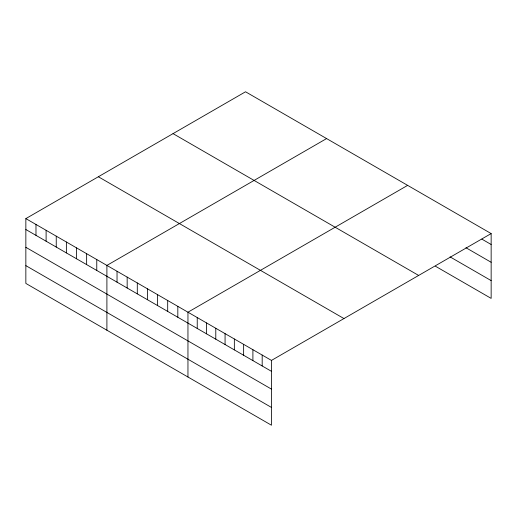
<?xml version="1.0" encoding="UTF-8"?>
<svg xmlns="http://www.w3.org/2000/svg" width="517" height="517" viewBox="0 0 517 517"><rect width="100%" height="100%" fill="white"/><g stroke="black" fill="none" stroke-linecap="round" stroke-linejoin="round"><path stroke-width="0.78" d="M25.85 218.613L271.464 360.414L271.464 425.22L25.85 283.419L25.85 218.613L245.536 91.78L491.15 233.581L491.15 298.387L435.476 266.249M326.589 138.575L106.903 265.408L106.903 330.214M407.642 185.37L187.955 312.203L187.955 377.009M271.464 360.414L491.15 233.581M481.87 239.132L491.15 244.489M465.966 247.733L491.15 262.274M450.061 256.878L491.15 280.602M173.04 133.632L418.654 275.438M98.346 176.756L343.96 318.562M25.85 229.516L271.464 371.322M25.85 247.307L271.464 389.107M25.85 265.635L271.464 407.435M262.184 355.056L262.184 365.965M252.903 349.699L252.903 360.608M243.63 344.348L243.63 355.25M234.35 338.99L234.35 349.893M225.069 333.633L225.069 344.535M215.789 328.276L215.789 339.178M206.516 322.918L206.516 333.82M197.236 317.561L197.236 328.463M177.822 306.355L177.822 317.257M167.689 300.506L167.689 311.408M157.562 294.651L157.562 305.56M147.429 288.803L147.429 299.711M137.296 282.954L137.296 293.863M127.163 277.106L127.163 288.014M117.036 271.257L117.036 282.166M96.769 259.56L96.769 270.462M86.636 253.711L86.636 264.614M76.51 247.856L76.51 258.765M66.376 242.008L66.376 252.916M56.243 236.159L56.243 247.068M46.11 230.311L46.11 241.219M35.983 224.462L35.983 235.371"/></g></svg>
